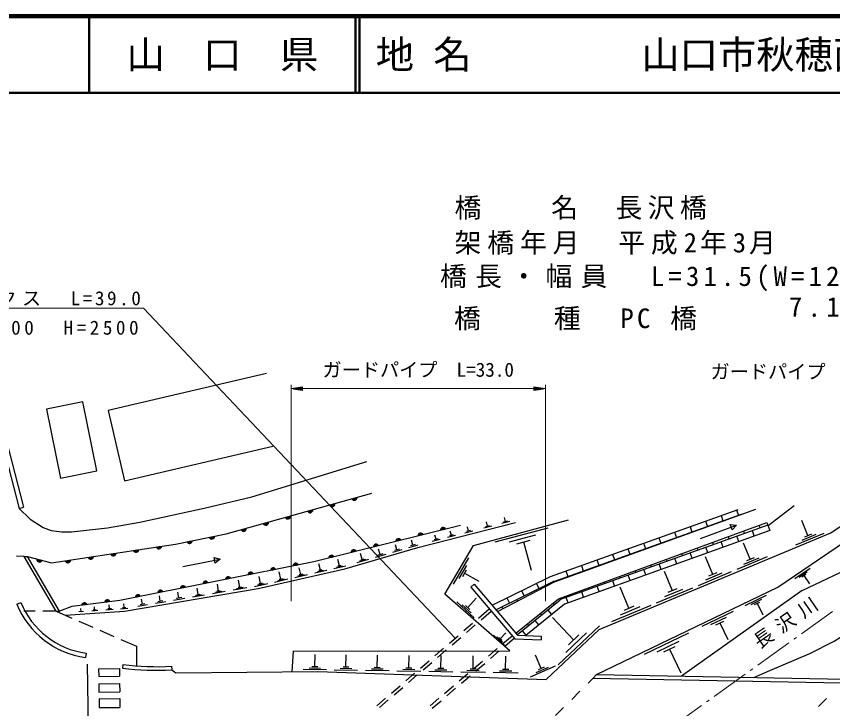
# Model space of a CAD drawing. Units: millimetres, scale not verified. Extents: x 40000 to 680000, y 20000 to 380000.
# Drawn here: x 323496 to 429991, y 289641 to 380000 of the extents above; entities that cross this region are included whole.
import ezdxf
from ezdxf.enums import TextEntityAlignment as Align

# ---------------------------------------------------------------- set-up
doc = ezdxf.new("R2010")
doc.units = ezdxf.units.MM
doc.header["$LTSCALE"] = 1000
for name, color, linetype, lineweight in [('M-BGD', 7, 'Continuous', 25), ('M-BGD-HTXT', 7, 'Continuous', 13), ('M-STR-HTXT', 7, 'Continuous', 13), ('M-STR-STR1', 1, 'Continuous', 25), ('M-STR-STRD', 7, 'Continuous', 25), ('M-TTL', 2, 'Continuous', 140), ('M-TTL-LINE', 7, 'Continuous', 50)]:
    doc.layers.add(name, color=color, linetype=linetype, lineweight=lineweight)
doc.layers.add('M-BMK-HTXT', color=7, linetype='Continuous')
doc.layers.add('M-TTL-TXT', color=7, linetype='Continuous')
doc.styles.add('ＭＳ ゴシック', font='')
doc.styles.get('ＭＳ ゴシック').set_extended_font_data('MS Gothic')

msp = doc.modelspace()

# ---------------------------------------------------------------- linework, layer by layer
at = {"layer": 'M-BGD'}
for p, q in [((319358, 335530), (324448, 315936)), ((318776, 335379), (323866, 315785)), ((337604, 319362), (356963, 323891)), ((323866, 315785), (324448, 315936)), ((417453, 315576), (417706, 314870)), ((419700, 315679), (419728, 315600)), ((424948, 316131), (421571, 313502)), ((387318, 314057), (387178, 314606)), ((393623, 306259), (418083, 315005)), ((415429, 314852), (415681, 314146)), ((416694, 314508), (416695, 314502)), ((426771, 312236), (425951, 314207)), ((382478, 312821), (382338, 313370)), ((385528, 313453), (384498, 313190)), ((385236, 313525), (384721, 313394)), ((384978, 313459), (384838, 314009)), ((385963, 311397), (392860, 313246)), ((387868, 314051), (386838, 313788)), ((387575, 314122), (387060, 313991)), ((421532, 313608), (394367, 303861)), ((411380, 313404), (411632, 312698)), ((412748, 311837), (417437, 313574)), ((413404, 314128), (413657, 313422)), ((414669, 313784), (414674, 313771)), ((416603, 313665), (417437, 313574)), ((416864, 312962), (416603, 313665)), ((417437, 313574), (416864, 312962)), ((420522, 313246), (420405, 313573)), ((378246, 311743), (378103, 312303)), ((380795, 312245), (379765, 311982)), ((380503, 312317), (379988, 312185)), ((380245, 312251), (380105, 312800)), ((383028, 312815), (381998, 312552)), ((382736, 312887), (382221, 312755)), ((387811, 311399), (391260, 312324)), ((409355, 312680), (409608, 311974)), ((410620, 312336), (410630, 312308)), ((412645, 313060), (412652, 313039)), ((416475, 311794), (416367, 312096)), ((417740, 311451), (417487, 312157)), ((418499, 312520), (418386, 312834)), ((419764, 312177), (419511, 312883)), ((428825, 312512), (425128, 310973)), ((427798, 312374), (425950, 311604)), ((427234, 312428), (426309, 312043)), ((373138, 310369), (372947, 311021)), ((375879, 310992), (374655, 310635)), ((375525, 311066), (374913, 310888)), ((375219, 310977), (375029, 311629)), ((378806, 311737), (377757, 311470)), ((378508, 311810), (377984, 311676)), ((388796, 311171), (390521, 311633)), ((389659, 311402), (390645, 307723)), ((405306, 311233), (405559, 310526)), ((407331, 311957), (407583, 311250)), ((408596, 311612), (408609, 311576)), ((414451, 311068), (414347, 311358)), ((415717, 310725), (415463, 311431)), ((419243, 309142), (418365, 311251)), ((370949, 309749), (370738, 310472)), ((373797, 310384), (372574, 310027)), ((373444, 310458), (372832, 310279)), ((403282, 310509), (403534, 309803)), ((404547, 310165), (404565, 310113)), ((406571, 310888), (406587, 310845)), ((411669, 309273), (411416, 309979)), ((412428, 310342), (412328, 310620)), ((413693, 309999), (413440, 310705)), ((324529, 309517), (323503, 309531)), ((328699, 302353), (324529, 309517)), ((324529, 309517), (324939, 309511)), ((329107, 302350), (324939, 309511)), ((345200, 308181), (350103, 309162)), ((349294, 309382), (350103, 309162)), ((349441, 308647), (349294, 309382)), ((350103, 309162), (349441, 308647)), ((365646, 308265), (365456, 309103)), ((369435, 309110), (367937, 308673)), ((369031, 309100), (368282, 308882)), ((368628, 309091), (368394, 309889)), ((368815, 309146), (368440, 309036)), ((371680, 309766), (370324, 309370)), ((371288, 309848), (370610, 309650)), ((380515, 305885), (382525, 309331)), ((399233, 309061), (399486, 308355)), ((401257, 309785), (401510, 309079)), ((402522, 309441), (402543, 309382)), ((408380, 308889), (408289, 309143)), ((409645, 308547), (409392, 309252)), ((410404, 309616), (410309, 309882)), ((414345, 307160), (413386, 309464)), ((421439, 309437), (417485, 307791)), ((420341, 309290), (418364, 308466)), ((419737, 309347), (418748, 308936)), ((360611, 307134), (360414, 308004)), ((363159, 307702), (362970, 308541)), ((366479, 308233), (364907, 307878)), ((366062, 308249), (365276, 308071)), ((365842, 308310), (365449, 308221)), ((381247, 306612), (382252, 308335)), ((397209, 308337), (397461, 307631)), ((398473, 307993), (398500, 307919)), ((400498, 308717), (400522, 308650)), ((405598, 307094), (405345, 307800)), ((406357, 308163), (406270, 308405)), ((407622, 307820), (407369, 308526)), ((425039, 306612), (427070, 307994)), ((355370, 305962), (355161, 306887)), ((358001, 306558), (357792, 307483)), ((361475, 307101), (359844, 306732)), ((361043, 307118), (360227, 306933)), ((360815, 307180), (360407, 307088)), ((363993, 307671), (362421, 307315)), ((363576, 307687), (362790, 307509)), ((363356, 307747), (362963, 307658)), ((381728, 306909), (382231, 307771)), ((381980, 307340), (383817, 306268)), ((395184, 307613), (395437, 306907)), ((396449, 307269), (396478, 307187)), ((402309, 306711), (402231, 306929)), ((403574, 306368), (403321, 307074)), ((404333, 307437), (404251, 307667)), ((409079, 305030), (408033, 307543)), ((416745, 307483), (412424, 305685)), ((415545, 307322), (413385, 306422)), ((414885, 307385), (413805, 306935)), ((425639, 306822), (426654, 307513)), ((425985, 306859), (426493, 307205)), ((426239, 307032), (426976, 305949)), ((349881, 304994), (349731, 305880)), ((352641, 305479), (352481, 306426)), ((356289, 305927), (354555, 305535)), ((355830, 305945), (354963, 305749)), ((355587, 306011), (355153, 305913)), ((358920, 306523), (357186, 306130)), ((358461, 306540), (357594, 306344)), ((358218, 306607), (357784, 306509)), ((382768, 305505), (383212, 305883)), ((386057, 302548), (393611, 306276)), ((391339, 305991), (391671, 305319)), ((392635, 305794), (392699, 305664)), ((393567, 306335), (393599, 306270)), ((394424, 306545), (394456, 306456)), ((400286, 305985), (400212, 306191)), ((401551, 305642), (401297, 306348)), ((344706, 304086), (344575, 304854)), ((347238, 304530), (347097, 305356)), ((350749, 304914), (349089, 304632)), ((350315, 304954), (349485, 304813)), ((350089, 305029), (349674, 304959)), ((353570, 305393), (351793, 305091)), ((353106, 305436), (352217, 305285)), ((352864, 305516), (352419, 305441)), ((382768, 305505), (388529, 298753)), ((389411, 305040), (389743, 304367)), ((390707, 304843), (390792, 304672)), ((396238, 304533), (396173, 304714)), ((397503, 304190), (397250, 304896)), ((398262, 305259), (398192, 305453)), ((399527, 304916), (399274, 305622)), ((403419, 302739), (402279, 305479)), ((411698, 305382), (406984, 303420)), ((410389, 305206), (408032, 304225)), ((409669, 305275), (408490, 304784)), ((425996, 305045), (410254, 293879)), ((339959, 303252), (339846, 303914)), ((342981, 303595), (341642, 303368)), ((342616, 303717), (341946, 303603)), ((342281, 303660), (342160, 304374)), ((345459, 304016), (344018, 303771)), ((345066, 304147), (344345, 304024)), ((348047, 304455), (346498, 304192)), ((347642, 304492), (346868, 304361)), ((347431, 304563), (347044, 304497)), ((383244, 301494), (380958, 303568)), ((382377, 302836), (383483, 304055)), ((387483, 304088), (387815, 303416)), ((388779, 303892), (388884, 303679)), ((394437, 303799), (388865, 299258)), ((395480, 303464), (395226, 304170)), ((418573, 303092), (421378, 304443)), ((419364, 303243), (420767, 303918)), ((419805, 303224), (420506, 303562)), ((331951, 302294), (331923, 302706)), ((333908, 302531), (333521, 302505)), ((333715, 302518), (333686, 302930)), ((336135, 302579), (335191, 302515)), ((335890, 302689), (335418, 302657)), ((335654, 302673), (335620, 303176)), ((338046, 302709), (337102, 302645)), ((337801, 302819), (337330, 302787)), ((337565, 302803), (337531, 303306)), ((340607, 303192), (339367, 302982)), ((340269, 303305), (339649, 303200)), ((382811, 302165), (381668, 303202)), ((382663, 302577), (382092, 303095)), ((383769, 301457), (385179, 302675)), ((386851, 302940), (386976, 302687)), ((393338, 301935), (392864, 302517)), ((393698, 303196), (393511, 303424)), ((406272, 303124), (401136, 300985)), ((404846, 302931), (402277, 301862)), ((404061, 303007), (402777, 302472)), ((420156, 303393), (420876, 301897)), ((325965, 302375), (324465, 302386)), ((328699, 302353), (326965, 302367)), ((328699, 302353), (329107, 302350)), ((328699, 302353), (330725, 301472)), ((332259, 302315), (331642, 302273)), ((334108, 302441), (333335, 302389)), ((384131, 301235), (385444, 302369)), ((392031, 301838), (391847, 302064)), ((396194, 298627), (393462, 301522)), ((412968, 300392), (417039, 302353)), ((414116, 300611), (416152, 301591)), ((331642, 301073), (333476, 300275)), ((381877, 299823), (383013, 300804)), ((382239, 299601), (383374, 300582)), ((390364, 300479), (390182, 300703)), ((391671, 300577), (391198, 301158)), ((399591, 300465), (394164, 295343)), ((414756, 300585), (415774, 301075)), ((415265, 300830), (416311, 298658)), ((334393, 299876), (336227, 299078)), ((386636, 298768), (387336, 299540)), ((390005, 299219), (389531, 299800)), ((397893, 299546), (395179, 296985)), ((396873, 299268), (395516, 297987)), ((405449, 296771), (411218, 299549)), ((337144, 298679), (339171, 297797)), ((379985, 298189), (381121, 299169)), ((380347, 297967), (381482, 298948)), ((387185, 297919), (385738, 299232)), ((386910, 298344), (386187, 299000)), ((386817, 298604), (386455, 298932)), ((386980, 298132), (388183, 299158)), ((387264, 297825), (388454, 298841)), ((388529, 298753), (391951, 298627)), ((391969, 299122), (391951, 298627)), ((407076, 297081), (409961, 298470)), ((339171, 297797), (339151, 295222)), ((359628, 297152), (359419, 294462)), ((378094, 296555), (379229, 297535)), ((378455, 296333), (379590, 297313)), ((385079, 296510), (386220, 297483)), ((385362, 296202), (386503, 297176)), ((407983, 297043), (409425, 297738)), ((408704, 297391), (410186, 294314)), ((362441, 295116), (362466, 296724)), ((366493, 295056), (366519, 296684)), ((370584, 294996), (370610, 296644)), ((374712, 294935), (374739, 296603)), ((378879, 294873), (378906, 296562)), ((383085, 294811), (383112, 296521)), ((387329, 294748), (387357, 296479)), ((391969, 294883), (391204, 296606)), ((332734, 295446), (332942, 280162)), ((362818, 295110), (362064, 295122)), ((366875, 295050), (366112, 295062)), ((370970, 294990), (370198, 295002)), ((376202, 294921), (377337, 295901)), ((376563, 294699), (377698, 295679)), ((383177, 294887), (384318, 295861)), ((383460, 294579), (384601, 295553)), ((393776, 295169), (390544, 293735)), ((392872, 295026), (391256, 294309)), ((392373, 295062), (391565, 294704)), ((334230, 294858), (336943, 294895)), ((334230, 294858), (334244, 293831)), ((336943, 294895), (336957, 293868)), ((363942, 294690), (360927, 294738)), ((363191, 294903), (361684, 294927)), ((368013, 294625), (364961, 294674)), ((367253, 294840), (365727, 294865)), ((372122, 294559), (369032, 294608)), ((371353, 294777), (369808, 294802)), ((376270, 294493), (373141, 294543)), ((375491, 294714), (373927, 294739)), ((374310, 293286), (375445, 294267)), ((375103, 294928), (374321, 294941)), ((374671, 293065), (375806, 294045)), ((380456, 294426), (377289, 294476)), ((379667, 294649), (378084, 294675)), ((379275, 294867), (378483, 294879)), ((381275, 293264), (382416, 294238)), ((384681, 294358), (381475, 294409)), ((381558, 292957), (382699, 293930)), ((383883, 294584), (382280, 294610)), ((383485, 294805), (382684, 294817)), ((388945, 294290), (385700, 294342)), ((388137, 294519), (386515, 294545)), ((387735, 294742), (386924, 294755)), ((334244, 293831), (336957, 293868)), ((334257, 292883), (336970, 292920)), ((334257, 292883), (334271, 291813)), ((336970, 292920), (336984, 291849)), ((334271, 291813), (336984, 291849)), ((372418, 291652), (373553, 292633)), ((372779, 291430), (373914, 292411)), ((379373, 291642), (380514, 292615)), ((379657, 291334), (380798, 292308)), ((334283, 290922), (336996, 290959)), ((334283, 290922), (334299, 289777)), ((336996, 290959), (337012, 289814)), ((370526, 290018), (371661, 290999)), ((370887, 289796), (372022, 290777)), ((377471, 290019), (378612, 290992)), ((334299, 289777), (337012, 289814)), ((377755, 289711), (378896, 290685))]:
    msp.add_line(p, q, dxfattribs=at)
for points in [[(356145, 333383), (335456, 328544), (337604, 319362)], [(323866, 315785), (325300, 314357), (327003, 313285), (328050, 312904), (329420, 312725), (330706, 312737), (335377, 313233), (339604, 313971), (348005, 315802), (354202, 317293), (369242, 321919)], [(324939, 309511), (328075, 308654), (344254, 311133), (350871, 312446), (369894, 317764)], [(419705, 293702), (421797, 294617), (427018, 296860), (430204, 298462), (435255, 301657), (437159, 303344), (456422, 317537)], [(343781, 294701), (344306, 294309), (362846, 294497), (392612, 293465), (399524, 299989), (429772, 312582), (435577, 316529)], [(399184, 294086), (422857, 305488), (433833, 312962), (439576, 316666)], [(425996, 305045), (433539, 308634), (436449, 310303), (447279, 317126)], [(385555, 303137), (393160, 306889), (417675, 315655)], [(386258, 302313), (393684, 306176), (419955, 315682)], [(359628, 297152), (387882, 297179), (379403, 304574), (383119, 310944), (395550, 314278)], [(381441, 313545), (362311, 308789), (336984, 303752), (330733, 302957), (329107, 302350)], [(329853, 301851), (337608, 302379), (355049, 305339), (366356, 307898), (375894, 310684), (388593, 313926)], [(388679, 299475), (394213, 303998), (421412, 313941), (421788, 312903), (395005, 303293), (389976, 299196)], [(383212, 305883), (388884, 299236), (391969, 299122)]]:
    msp.add_lwpolyline(points, dxfattribs=at)
msp.add_lwpolyline([(327437, 328730), (329258, 319718), (333977, 320671), (332157, 329683)], close=True, dxfattribs=at)
for centre, radius, start, end in [((364702, 316369), 354, 204.41721, 6.82238), ((364702, 316369), 283, 206.64124, 4.59834), ((364702, 316369), 212, 210.38757, 0.85202), ((364702, 316369), 142, 218.0993, 353.14029), ((364702, 316369), 100, 228.41696, 342.82263), ((364702, 316369), 100, 228.41696, 342.82263), ((367591, 317177), 354, 204.41721, 6.82238), ((367591, 317177), 283, 206.64124, 4.59834), ((367591, 317177), 212, 210.38757, 0.85202), ((367591, 317177), 142, 218.0993, 353.14029), ((367591, 317177), 100, 228.41696, 342.82263), ((367591, 317177), 100, 228.41696, 342.82263), ((361812, 315561), 354, 204.41721, 6.82238), ((361812, 315561), 283, 206.64124, 4.59834), ((361812, 315561), 212, 210.38757, 0.85202), ((361812, 315561), 142, 218.0993, 353.14029), ((361812, 315561), 100, 228.41696, 342.82263), ((361812, 315561), 100, 228.41696, 342.82263), ((358923, 314754), 354, 204.41721, 6.82238), ((358923, 314754), 283, 206.64124, 4.59834), ((358923, 314754), 212, 210.38757, 0.85202), ((358923, 314754), 142, 218.0993, 353.14029), ((358923, 314754), 100, 228.41696, 342.82263), ((358923, 314754), 100, 228.41696, 342.82263), ((353145, 313138), 354, 204.41721, 6.82238), ((353145, 313138), 283, 206.64124, 4.59834), ((353145, 313138), 212, 210.38757, 0.85202), ((353145, 313138), 142, 218.0993, 353.14029), ((353145, 313138), 100, 228.41696, 342.82263), ((353145, 313138), 100, 228.41696, 342.82263), ((356034, 313946), 354, 204.41721, 6.82238), ((356034, 313946), 283, 206.64124, 4.59834), ((356034, 313946), 212, 210.38757, 0.85202), ((356034, 313946), 142, 218.0993, 353.14029), ((356034, 313946), 100, 228.41696, 342.82263), ((356034, 313946), 100, 228.41696, 342.82263), ((379168, 312924), 354, 22.7581, 185.16328), ((379168, 312924), 283, 24.98214, 182.93924), ((379168, 312924), 212, 28.72847, 179.19292), ((349023, 312135), 354, 200.0181, 2.42328), ((349023, 312135), 283, 202.24214, 0.19924), ((349023, 312135), 212, 205.98846, 356.45291), ((349023, 312135), 142, 213.70019, 348.74118), ((349023, 312135), 100, 224.01786, 338.42352), ((349023, 312135), 100, 224.01786, 338.42352), ((376256, 312200), 354, 22.7581, 185.16328), ((376256, 312200), 283, 24.98214, 182.93924), ((376256, 312200), 212, 28.72847, 179.19292), ((376256, 312200), 142, 36.4402, 171.48119), ((376256, 312200), 100, 46.75786, 161.16352), ((376256, 312200), 100, 46.75786, 161.16352), ((379168, 312924), 142, 36.4402, 171.48119), ((379168, 312924), 100, 46.75786, 161.16352), ((379168, 312924), 100, 46.75786, 161.16352), ((346081, 311551), 354, 200.0181, 2.42328), ((346081, 311551), 283, 202.24214, 0.19924), ((346081, 311551), 212, 205.98846, 356.45291), ((346081, 311551), 142, 213.70019, 348.74118), ((346081, 311551), 100, 224.01786, 338.42352), ((346081, 311551), 100, 224.01786, 338.42352), ((370434, 310752), 354, 22.7581, 185.16328), ((370434, 310752), 283, 24.98214, 182.93924), ((373345, 311476), 354, 22.7581, 185.16328), ((373345, 311476), 283, 24.98214, 182.93924), ((373345, 311476), 212, 28.72847, 179.19292), ((373345, 311476), 142, 36.4402, 171.48119), ((373345, 311476), 100, 46.75786, 161.16352), ((373345, 311476), 100, 46.75786, 161.16352), ((336156, 309947), 354, 197.50981, 359.91499), ((336156, 309947), 283, 199.73385, 357.69095), ((336156, 309947), 212, 203.48018, 353.94462), ((336156, 309947), 142, 211.19191, 346.23289), ((336156, 309947), 100, 221.50957, 335.91523), ((336156, 309947), 100, 221.50957, 335.91523), ((339121, 310402), 354, 197.50981, 359.91499), ((339121, 310402), 283, 199.73385, 357.69095), ((339121, 310402), 212, 203.48018, 353.94462), ((339121, 310402), 142, 211.19191, 346.23289), ((339121, 310402), 100, 221.50957, 335.91523), ((339121, 310402), 100, 221.50957, 335.91523), ((342087, 310856), 354, 197.50981, 359.91499), ((342087, 310856), 283, 199.73385, 357.69095), ((342087, 310856), 212, 203.48018, 353.94462), ((342087, 310856), 142, 211.19191, 346.23289), ((342087, 310856), 100, 221.50957, 335.91523), ((342087, 310856), 100, 221.50957, 335.91523), ((367522, 310029), 354, 22.7581, 185.16328), ((367522, 310029), 283, 24.98214, 182.93924), ((367522, 310029), 212, 28.72847, 179.19292), ((367522, 310029), 142, 36.4402, 171.48119), ((367522, 310029), 100, 46.75786, 161.16352), ((367522, 310029), 100, 46.75786, 161.16352), ((370434, 310752), 212, 28.72847, 179.19292), ((370434, 310752), 142, 36.4402, 171.48119), ((370434, 310752), 100, 46.75786, 161.16352), ((370434, 310752), 100, 46.75786, 161.16352), ((326521, 309135), 354, 173.51326, 335.91844), ((326521, 309135), 283, 175.7373, 333.6944), ((326521, 309135), 212, 179.48363, 329.94808), ((326521, 309135), 142, 187.19536, 322.23635), ((326521, 309135), 100, 197.51302, 311.91868), ((326521, 309135), 100, 197.51302, 311.91868), ((330225, 309038), 354, 197.50981, 359.91499), ((330225, 309038), 283, 199.73385, 357.69095), ((330225, 309038), 212, 203.48018, 353.94462), ((330225, 309038), 142, 211.19191, 346.23289), ((330225, 309038), 100, 221.50957, 335.91523), ((330225, 309038), 100, 221.50957, 335.91523), ((333191, 309493), 354, 197.50981, 359.91499), ((333191, 309493), 283, 199.73385, 357.69095), ((333191, 309493), 212, 203.48018, 353.94462), ((333191, 309493), 142, 211.19191, 346.23289), ((333191, 309493), 100, 221.50957, 335.91523), ((333191, 309493), 100, 221.50957, 335.91523), ((364611, 309305), 354, 22.7581, 185.16328), ((364611, 309305), 283, 24.98214, 182.93924), ((364611, 309305), 212, 28.72847, 179.19292), ((364611, 309305), 142, 36.4402, 171.48119), ((364611, 309305), 100, 46.75786, 161.16352), ((364611, 309305), 100, 46.75786, 161.16352), ((357014, 307680), 354, 20.04517, 182.45035), ((357014, 307680), 283, 22.26921, 180.22631), ((357014, 307680), 212, 26.01553, 176.47998), ((357014, 307680), 142, 33.72726, 168.76825), ((357014, 307680), 100, 44.04492, 158.45059), ((357014, 307680), 100, 44.04492, 158.45059), ((359957, 308266), 354, 20.04517, 182.45035), ((359957, 308266), 283, 22.26921, 180.22631), ((359957, 308266), 212, 26.01553, 176.47998), ((359957, 308266), 142, 33.72726, 168.76825), ((359957, 308266), 100, 44.04492, 158.45059), ((359957, 308266), 100, 44.04492, 158.45059), ((351130, 306510), 354, 20.04517, 182.45035), ((351130, 306510), 283, 22.26921, 180.22631), ((351130, 306510), 212, 26.01553, 176.47998), ((354072, 307095), 354, 20.04517, 182.45035), ((354072, 307095), 283, 22.26921, 180.22631), ((354072, 307095), 212, 26.01553, 176.47998), ((354072, 307095), 142, 33.72726, 168.76825), ((354072, 307095), 100, 44.04492, 158.45059), ((354072, 307095), 100, 44.04492, 158.45059), ((345245, 305340), 354, 20.04517, 182.45035), ((348187, 305925), 354, 20.04517, 182.45035), ((348187, 305925), 283, 22.26921, 180.22631), ((348187, 305925), 212, 26.01553, 176.47998), ((348187, 305925), 142, 33.72726, 168.76825), ((348187, 305925), 100, 44.04492, 158.45059), ((348187, 305925), 100, 44.04492, 158.45059), ((351130, 306510), 142, 33.72726, 168.76825), ((351130, 306510), 100, 44.04492, 158.45059), ((351130, 306510), 100, 44.04492, 158.45059), ((342302, 304755), 354, 20.04517, 182.45035), ((342302, 304755), 283, 22.26921, 180.22631), ((342302, 304755), 212, 26.01553, 176.47998), ((342302, 304755), 142, 33.72726, 168.76825), ((342302, 304755), 100, 44.04492, 158.45059), ((342302, 304755), 100, 44.04492, 158.45059), ((345245, 305340), 283, 22.26921, 180.22631), ((345245, 305340), 212, 26.01553, 176.47998), ((345245, 305340), 142, 33.72726, 168.76825), ((345245, 305340), 100, 44.04492, 158.45059), ((345245, 305340), 100, 44.04492, 158.45059), ((335353, 303490), 354, 16.04328, 178.44846), ((335353, 303490), 283, 18.26732, 176.22442), ((335353, 303490), 212, 22.01365, 172.4781), ((335353, 303490), 142, 29.72538, 164.76637), ((335353, 303490), 100, 40.04304, 154.4487), ((335353, 303490), 100, 40.04304, 154.4487), ((339360, 304169), 354, 20.04517, 182.45035), ((339360, 304169), 283, 22.26921, 180.22631), ((339360, 304169), 212, 26.01553, 176.47998), ((339360, 304169), 142, 33.72726, 168.76825), ((339360, 304169), 100, 44.04492, 158.45059), ((339360, 304169), 100, 44.04492, 158.45059), ((332377, 303112), 354, 16.04328, 178.44846), ((332377, 303112), 283, 18.26732, 176.22442), ((332377, 303112), 212, 22.01365, 172.4781), ((332377, 303112), 142, 29.72538, 164.76637), ((332377, 303112), 100, 40.04304, 154.4487), ((332377, 303112), 100, 40.04304, 154.4487)]:
    msp.add_arc(centre, radius, start, end, dxfattribs=at)
at = {"layer": 'M-BGD-HTXT'}
for p, q in [((425903, 299393), (429967, 302305)), ((420212, 295316), (424277, 298228)), ((424927, 298694), (425252, 298927)), ((414522, 291239), (418587, 294151)), ((419237, 294617), (419562, 294850)), ((413547, 290540), (413872, 290773)), ((410816, 288583), (412896, 290074))]:
    msp.add_line(p, q, dxfattribs=at)
at = {"layer": 'M-STR-HTXT'}
for p, q in [((359339, 303651), (359339, 331910)), ((359339, 331410), (360839, 331660)), ((359339, 331410), (360839, 331160)), ((359339, 331410), (360839, 331410)), ((360839, 331460), (359639, 331460)), ((360839, 331360), (359639, 331360)), ((359939, 331510), (360839, 331510)), ((359939, 331310), (360839, 331310)), ((360839, 331560), (360239, 331560)), ((360839, 331260), (360239, 331260)), ((360539, 331610), (360839, 331610)), ((360539, 331210), (360839, 331210)), ((360839, 331160), (360839, 331660)), ((360839, 331410), (391007, 331410)), ((392507, 331410), (391007, 331660)), ((391007, 331660), (391007, 331160)), ((391307, 331610), (391007, 331610)), ((391007, 331560), (391607, 331560)), ((391907, 331510), (391007, 331510)), ((391007, 331460), (392207, 331460)), ((392507, 331410), (391007, 331160)), ((392507, 331410), (391007, 331410)), ((391007, 331360), (392207, 331360)), ((391907, 331310), (391007, 331310)), ((391007, 331260), (391607, 331260)), ((391307, 331210), (391007, 331210)), ((392507, 303651), (392507, 331910))]:
    msp.add_line(p, q, dxfattribs=at)
msp.add_lwpolyline([(380751, 298850), (340092, 341903), (314892, 341903)], dxfattribs=at)
at = {"layer": 'M-STR-STR1'}
for p, q in [((398073, 292977), (398689, 293592)), ((395949, 290858), (397011, 291917)), ((429182, 290978), (428134, 289905)), ((393826, 288739), (394888, 289798))]:
    msp.add_line(p, q, dxfattribs=at)
msp.add_lwpolyline([(431625, 293480), (431142, 292986), (398689, 293592), (399184, 294086)], close=True, dxfattribs=at)
at = {"layer": 'M-STR-STRD'}
for p, q in [((323560, 303295), (324086, 303508)), ((332609, 296885), (332532, 296322)), ((337405, 295392), (337348, 294926)), ((343757, 295170), (343781, 294701))]:
    msp.add_line(p, q, dxfattribs=at)
for centre, radius, start, end in [((334062, 307550), 11332, 202.05412, 262.24185), ((334062, 307550), 10764, 202.05412, 262.24185), ((341871, 332152), 37030, 263.07298, 272.91872), ((341871, 332152), 37500, 263.07298, 272.91872)]:
    msp.add_arc(centre, radius, start, end, dxfattribs=at)
at = {"layer": 'M-TTL'}
msp.add_line((680000, 380000), (40000, 380000), dxfattribs=at)
at = {"layer": 'M-TTL-LINE'}
for p, q in [((333000, 380000), (333000, 370000)), ((367750, 380000), (367750, 370000)), ((368250, 380000), (368250, 370000)), ((40000, 370000), (680000, 370000))]:
    msp.add_line(p, q, dxfattribs=at)

# ---------------------------------------------------------------- texts
at = {"layer": 'M-BMK-HTXT', "insert": (424893, 300213), "char_height": 1833, "attachment_point": 8, "rotation": 34.494, "style": 'ＭＳ ゴシック'}
msp.add_mtext('\\T1.4;長沢川', dxfattribs=at)
at = {"layer": 'M-STR-HTXT', "style": 'ＭＳ ゴシック'}
for s, p in [('ガードパイプ  L=33.0', (375923, 332410)), ('ガードパイプ  L=4.2', (425923, 332161))]:
    msp.add_text(s, height=1833, dxfattribs=at).set_placement(p, align=Align.BOTTOM_CENTER)
for s, insert, char_height, attachment_point in [('\\T1.2;橋\u3000\u3000名\u3000長沢橋', (380660, 353464), 2566, 7), ('\\T1.22;架橋年月\u3000平成2年3月', (380660, 348881), 2566, 7), ('\\T1.31;橋長・幅員\u3000L=31.5(W=12.1)', (378764, 344121), 2566, 7), ('\\T1.27;ボックス\u3000L=39.0', (327392, 342103), 1833, 8), ('\\T1.4;7.1', (424275, 340757), 2566, 7), ('\\T1.24;橋\u3000\u3000種\u3000PC\\~橋', (380597, 339027), 2566, 7), ('\\T1.37;W=3500\u3000H=2500', (327947, 338423), 1833, 8)]:
    msp.add_mtext(s, dxfattribs=dict(at, insert=insert, char_height=char_height, attachment_point=attachment_point))
at = {"layer": 'M-TTL-TXT', "style": 'ＭＳ ゴシック'}
msp.add_text('山\u3000口\u3000県', height=3666, dxfattribs=at).set_placement((350375, 375000), align=Align.MIDDLE_CENTER)
for s, p in [('地 名', (370380, 375000)), ('山口市秋穂西\u3000山口市秋穂二島', (405024, 375000))]:
    msp.add_text(s, height=3666, dxfattribs=at).set_placement(p, align=Align.MIDDLE_LEFT)

doc.saveas('drawing.dxf')
